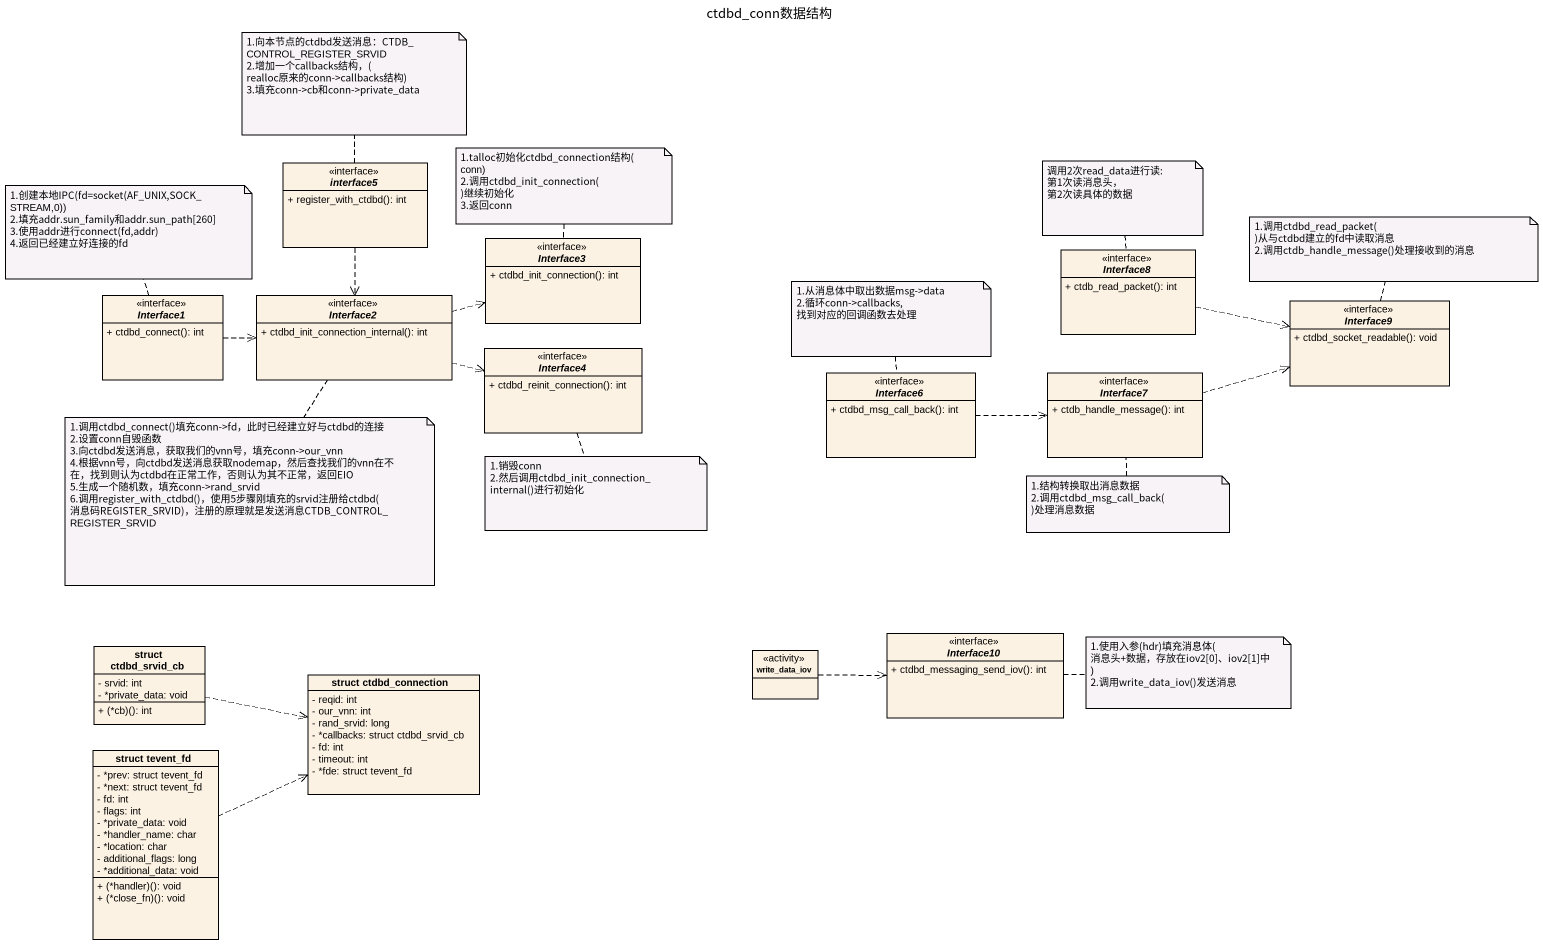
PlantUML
@startuml
title ctdbd_conn数据结构
hide circle
hide empty members
skinparam classAttributeIconSize 0
interface interface5 {
  + register_with_ctdbd(): int
}
interface Interface3 {
  + ctdbd_init_connection(): int
}
interface Interface8 {
  + ctdb_read_packet(): int
}
interface Interface1 {
  + ctdbd_connect(): int
}
interface Interface2 {
  + ctdbd_init_connection_internal(): int
}
interface Interface9 {
  + ctdbd_socket_readable(): void
}
interface Interface4 {
  + ctdbd_reinit_connection(): int
}
interface Interface6 {
  + ctdbd_msg_call_back(): int
}
interface Interface7 {
  + ctdb_handle_message(): int
}
interface Interface10 {
  + ctdbd_messaging_send_iov(): int
}
class "struct ctdbd_srvid_cb" as struct_ctdbd_srvid_cb {
  - srvid: int
  - *private_data: void
  + (*cb)(): int
}
class "struct ctdbd_connection" as struct_ctdbd_connection {
  - reqid: int
  - our_vnn: int
  - rand_srvid: long
  - *callbacks: struct ctdbd_srvid_cb
  - fd: int
  - timeout: int
  - *fde: struct tevent_fd
}
class write_data_iov <<activity>>
class "struct tevent_fd" as struct_tevent_fd {
  - *prev: struct tevent_fd
  - *next: struct tevent_fd
  - fd: int
  - flags: int
  - *private_data: void
  - *handler_name: char
  - *location: char
  - additional_flags: long
  - *additional_data: void
  + (*handler)(): void
  + (*close_fn)(): void
}
interface5 ..> Interface2
Interface8 .right.> Interface9
Interface1 .right.> Interface2
Interface2 .right.> Interface3
Interface2 .right.> Interface4
Interface6 .right.> Interface7
Interface7 .right.> Interface9
struct_ctdbd_srvid_cb .right.> struct_ctdbd_connection
write_data_iov .right.> Interface10
struct_tevent_fd .right.> struct_ctdbd_connection
note top of interface5
  1.向本节点的ctdbd发送消息：CTDB_CONTROL_REGISTER_SRVID
  2.增加一个callbacks结构，(realloc原来的conn->callbacks结构)
  3.填充conn->cb和conn->private_data
end note
note top of Interface3
  1.talloc初始化ctdbd_connection结构(conn)
  2.调用ctdbd_init_connection()继续初始化
  3.返回conn
end note
note top of Interface8
  调用2次read_data进行读:
  第1次读消息头，
  第2次读具体的数据
end note
note top of Interface1
  1.创建本地IPC(fd=socket(AF_UNIX,SOCK_STREAM,0))
  2.填充addr.sun_family和addr.sun_path[260]
  3.使用addr进行connect(fd,addr)
  4.返回已经建立好连接的fd
end note
note top of Interface9
  1.调用ctdbd_read_packet()从与ctdbd建立的fd中读取消息
  2.调用ctdb_handle_message()处理接收到的消息
end note
note top of Interface6
  1.从消息体中取出数据msg->data
  2.循环conn->callbacks,找到对应的回调函数去处理
end note
note bottom of Interface2
  1.调用ctdbd_connect()填充conn->fd，此时已经建立好与ctdbd的连接
  2.设置conn自毁函数
  3.向ctdbd发送消息，获取我们的vnn号，填充conn->our_vnn
  4.根据vnn号，向ctdbd发送消息获取nodemap，然后查找我们的vnn在不在，找到则认为ctdbd在正常工作，否则认为其不正常，返回EIO
  5.生成一个随机数，填充conn->rand_srvid
  6.调用register_with_ctdbd()，使用5步骤刚填充的srvid注册给ctdbd(消息码REGISTER_SRVID)，注册的原理就是发送消息CTDB_CONTROL_REGISTER_SRVID
end note
note bottom of Interface4
  1.销毁conn
  2.然后调用ctdbd_init_connection_internal()进行初始化
end note
note bottom of Interface7
  1.结构转换取出消息数据
  2.调用ctdbd_msg_call_back()处理消息数据
end note
note right of Interface10
  1.使用入参(hdr)填充消息体(消息头+数据，存放在iov2[0]、iov2[1]中)
  2.调用write_data_iov()发送消息
end note
@enduml
